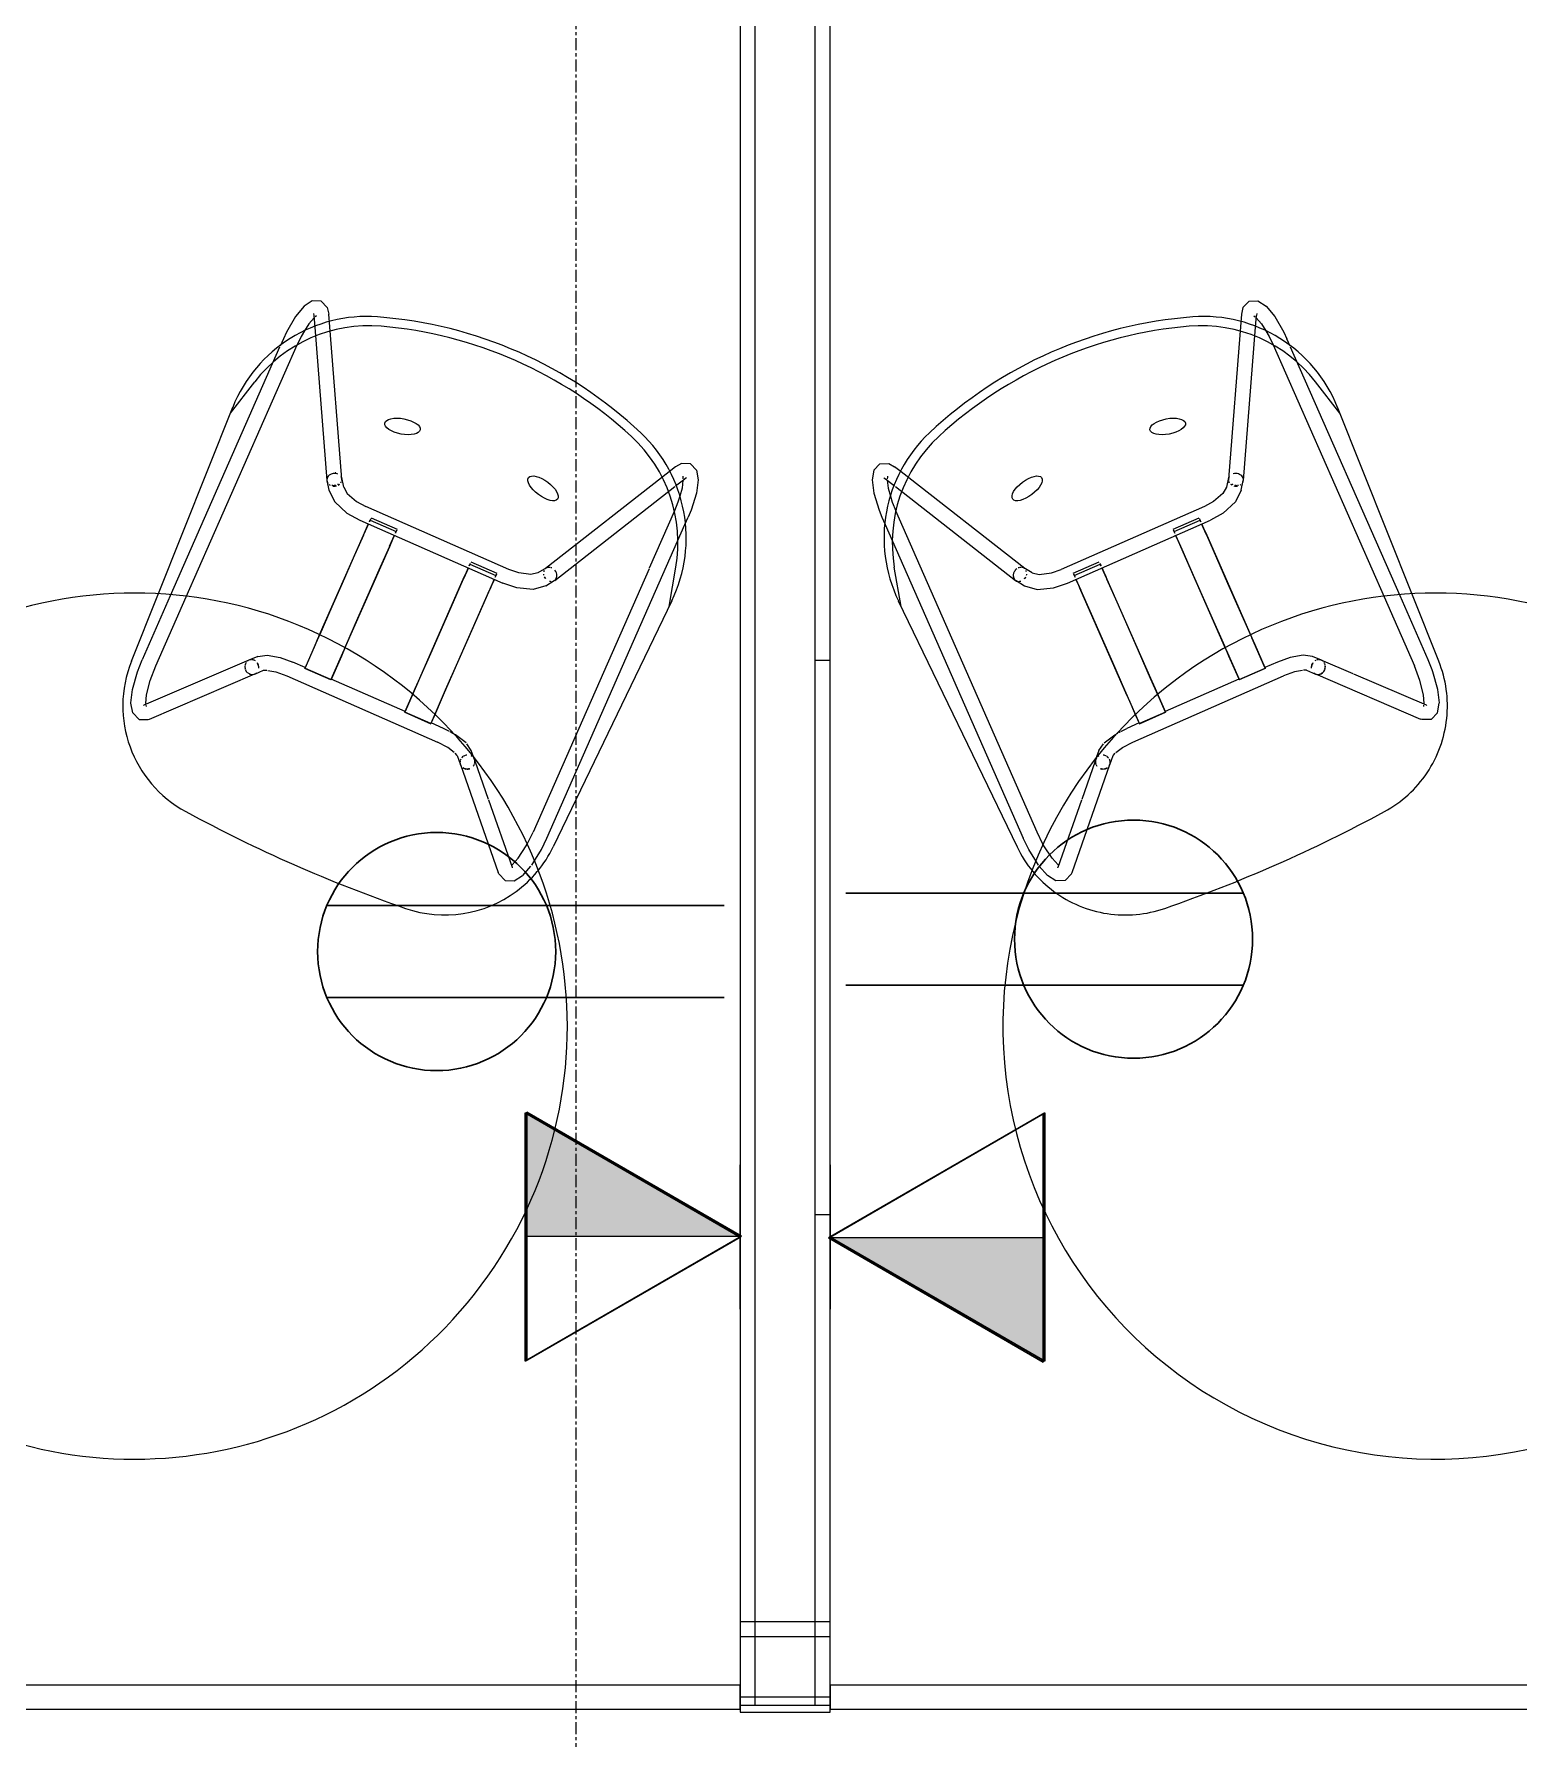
# Model space of a CAD drawing. Header units: inches. Extents: x 29752 to 31446, y 4278 to 5722.
# Drawn here: x 31194.9 to 31256.7, y 5438.7 to 5509.6 of the extents above; entities that cross this region are included whole.
import ezdxf

# ---------------------------------------------------------------- set-up
doc = ezdxf.new("R2010")
doc.units = ezdxf.units.IN
doc.header["$MEASUREMENT"] = 0
doc.linetypes.add('Grid Line 1_2_', pattern=[0.875, 0.5, -0.125, 0.125, -0.125])
for name, color, linetype, lineweight in [('A-ANNO-NOTE', 131, 'Continuous', 30), ('A-GLAZ-CURT', 52, 'Continuous', 9), ('A-WALL', 113, 'Continuous', 13), ('A-WALL-PATT', 111, 'Continuous', 13), ('I-FURN', 30, 'Continuous', 9), ('I-WALL', 2, 'Continuous', 13), ('S-GRID', 1, 'Continuous', 9)]:
    doc.layers.add(name, color=color, linetype=linetype, lineweight=lineweight)
pattern_1 = [(0, (0, 0), (30.72, 7.68), [1.267, -21.773, 1.267, -21.773, -122.88]), (0, (0, 0), (30.72, 7.68), [-46.08, 1.267, -44.813, 1.267, -21.773, -53.76]), (0, (0, 0), (30.72, 7.68), [-115.2, 1.267, -14.093, 1.267, -37.133]), (120, (11.52, 3.84), (-22.0110751, 22.7643004), [1.267, -21.773, 1.267, -21.773, -122.88]), (120, (11.52, 3.84), (-22.0110751, 22.7643004), [-46.08, 1.267, -44.813, 1.267, -21.773, -53.76]), (120, (11.52, 3.84), (-22.0110751, 22.7643004), [-115.2, 1.267, -14.093, 1.267, -37.133]), (240, (15.36, 19.2), (-8.7089249, -30.4443004), [1.267, -21.773, 1.267, -21.773, -122.88]), (240, (15.36, 19.2), (-8.7089249, -30.4443004), [-46.08, 1.267, -44.813, 1.267, -21.773, -53.76]), (240, (15.36, 19.2), (-8.7089249, -30.4443004), [-115.2, 1.267, -14.093, 1.267, -37.133])]

# ---------------------------------------------------------------- blocks, each defined once
blk = doc.blocks.new('MEZ-Round_Top-Davis_Furniture-2 - 36x36x29-R-5845483-FIRST FLOOR POWER _ SIGNAL')
at = {"layer": 'I-FURN'}
for start, end in [(90, 270), (270, 90)]:
    blk.add_arc((0, 0), 18, start, end, dxfattribs=at)
blk = doc.blocks.new('HighTower_Eyes_Guest1 - HighTower_Eyes_Guest-V13-FIRST FLOOR POWER _ SIGNAL')
at = {"layer": 'I-FURN'}
for p, q in [((-8.903, 8.845), (-9.058, 8.354)), ((-8.383, 8.726), (-8.377, 8.719)), ((-8.377, 8.719), (-6.347, 6.548)), ((-4.667, 5.665), (-7.92, 9.146)), ((7.92, 9.146), (4.668, 5.666)), ((5.124, 5.239), (8.377, 8.719)), ((8.252, 8.719), (8.279, 8.678)), ((8.383, 8.726), (8.377, 8.719)), ((-9.074, 8.305), (-9.096, 8.146)), ((-9.978, -4.107), (-9.581, 7.252)), ((-8.547, 7.576), (-8.574, 7.02)), ((8.543, 7.661), (8.574, 7.02)), ((9.18, 7.548), (9.199, 7.02)), ((9.581, 7.252), (9.684, 4.295)), ((-9.199, 7.02), (-9.199, -7.229)), ((-8.574, -4.944), (-8.574, 7.02)), ((-6.326, 6.525), (-5.177, 5.295)), ((8.574, 7.02), (8.574, 3.887)), ((9.199, 4.117), (9.199, 7.02)), ((-4.396, 5.38), (-4.673, 5.674)), ((4.673, 5.674), (4.396, 5.38)), ((-5.177, 5.295), (-5.124, 5.238)), ((-5.128, 5.245), (-4.85, 4.951)), ((-4.397, 5.381), (-4.279, 5.323)), ((3.421, 5.203), (-3.421, 5.203)), ((4.397, 5.381), (4.279, 5.323)), ((4.85, 4.951), (5.128, 5.245)), ((-4.85, 4.951), (-4.565, 4.774)), ((-3.836, 4.606), (-3.731, 4.599)), ((-3.697, 4.596), (-3.421, 4.578)), ((-3.421, 4.578), (-2.858, 4.578)), ((-1.677, 4.614), (-2.858, 4.614)), ((-2.858, 4.614), (-2.858, 4.589)), ((-2.858, 4.602), (-1.677, 4.602)), ((-2.858, 4.578), (-2.858, 4.602)), ((-2.858, 4.233), (-2.858, 4.602)), ((-2.858, 4.589), (-2.858, 4.578)), ((-2.858, 4.583), (-2.858, 4.233)), ((-1.677, 4.589), (-1.677, 4.614)), ((-1.677, 4.602), (-1.677, 4.578)), ((-1.677, 4.602), (-1.677, 3.855)), ((-1.677, 4.578), (-1.677, 4.589)), ((-1.677, 3.855), (-1.677, 4.583)), ((-1.677, 4.578), (1.677, 4.578)), ((1.677, 4.589), (1.677, 4.614)), ((1.677, 4.614), (2.858, 4.614)), ((1.677, 3.535), (1.677, 4.602)), ((1.677, 4.602), (1.677, 4.578)), ((2.858, 4.602), (1.677, 4.602)), ((1.677, 4.578), (1.677, 4.589)), ((1.677, 4.583), (1.677, 3.253)), ((2.858, 4.614), (2.858, 4.589)), ((2.858, 4.583), (2.858, 4.602)), ((2.858, 4.602), (2.858, 3.535)), ((2.858, 4.589), (2.858, 4.578)), ((2.858, 3.23), (2.858, 4.583)), ((2.858, 4.578), (2.858, 4.583)), ((2.858, 4.578), (3.421, 4.578)), ((2.858, 4.578), (2.858, 4.578)), ((9.684, 4.295), (9.978, -4.107)), ((-2.858, 3.535), (-2.858, 4.233)), ((-2.858, 4.233), (-2.858, 3.073)), ((-1.677, 3.073), (-1.677, 3.855)), ((-1.677, 3.855), (-1.677, 3.535)), ((8.574, 3.887), (8.574, -7.566)), ((9.199, -7.185), (9.199, 4.117)), ((-2.858, 3.207), (-2.858, 3.535)), ((-2.858, -1.431), (-2.858, 3.207)), ((-2.858, 3.073), (-2.858, 1.82)), ((-1.677, 3.535), (-1.677, 3.207)), ((-1.677, 3.207), (-1.677, -1.431)), ((-1.677, 1.82), (-1.677, 3.073)), ((1.677, 3.207), (1.677, 3.535)), ((1.677, -1.431), (1.677, 3.197)), ((1.677, 3.197), (1.677, 3.073)), ((1.677, 3.073), (1.677, 1.82)), ((2.858, 3.535), (2.858, 3.23)), ((2.858, 3.127), (2.858, 3.207)), ((2.858, 3.207), (2.858, 3.127)), ((2.858, 3.073), (2.858, 3.127)), ((2.858, 3.127), (2.858, -1.431)), ((2.858, 1.82), (2.858, 3.073)), ((-2.858, 1.82), (-2.858, 0.754)), ((-1.677, 0.754), (-1.677, 1.82)), ((1.677, 1.82), (1.677, 0.754)), ((2.858, 0.754), (2.858, 1.82)), ((-2.858, 0.754), (-2.858, -0.384)), ((-1.677, -0.384), (-1.677, 0.754)), ((1.677, 0.754), (1.677, -0.384)), ((2.858, -0.384), (2.858, 0.754)), ((-2.858, -0.384), (-2.858, -1.758)), ((-1.677, -1.431), (-1.677, -0.384)), ((1.677, -0.384), (1.677, -1.431)), ((2.858, -1.431), (2.858, -0.384)), ((3.251, -1.942), (-3.251, -1.942)), ((-2.858, -1.551), (-2.858, -1.431)), ((-2.858, -1.662), (-2.858, -1.551)), ((-2.858, -1.758), (-2.858, -1.662)), ((-2.858, -1.958), (-2.858, -1.758)), ((-2.858, -1.763), (-2.858, -1.942)), ((-2.858, -2.037), (-2.858, -2.099)), ((-2.858, -2.099), (-2.858, -2.037)), ((-2.858, -2.174), (-2.858, -2.103)), ((-2.858, -2.121), (-2.858, -2.174)), ((-1.677, -2.121), (-2.858, -2.121)), ((-1.677, -1.431), (-1.677, -1.758)), ((-1.677, -1.954), (-1.677, -1.45)), ((-1.677, -1.758), (-1.677, -1.958)), ((-1.677, -2.037), (-1.677, -2.087)), ((-1.677, -2.087), (-1.677, -2.037)), ((-1.677, -2.103), (-1.677, -2.161)), ((1.677, -1.758), (1.677, -1.431)), ((1.677, -1.45), (1.677, -1.962)), ((1.677, -1.958), (1.677, -1.758)), ((1.677, -2.053), (1.677, -2.103)), ((1.677, -2.103), (1.677, -2.053)), ((1.677, -2.121), (1.677, -2.179)), ((1.677, -2.179), (1.677, -2.121)), ((2.858, -2.121), (1.677, -2.121)), ((2.858, -1.431), (2.858, -1.758)), ((2.858, -1.956), (2.858, -1.45)), ((2.858, -1.758), (2.858, -1.958)), ((2.858, -2.041), (2.858, -2.103)), ((2.858, -2.103), (2.858, -2.041)), ((2.858, -2.108), (2.858, -2.179)), ((2.858, -2.179), (2.858, -2.121)), ((-4.924, -2.564), (-5.162, -2.9)), ((-4.924, -2.564), (-4.508, -2.217)), ((-4.414, -2.926), (-4.173, -2.748)), ((-3.251, -2.567), (3.251, -2.567)), ((-1.677, -2.223), (-2.858, -2.223)), ((2.858, -2.223), (1.677, -2.223)), ((4.414, -2.926), (4.173, -2.748)), ((4.924, -2.564), (4.508, -2.217)), ((5.162, -2.9), (4.924, -2.564)), ((-5.18, -2.919), (-8.175, -8.495)), ((-7.715, -8.958), (-4.629, -3.215)), ((-4.652, -3.262), (-4.414, -2.926)), ((4.414, -2.926), (4.652, -3.262)), ((4.621, -3.199), (7.715, -8.958)), ((8.197, -8.536), (5.171, -2.904)), ((-9.968, -3.844), (-9.567, -5.453)), ((9.968, -3.844), (9.567, -5.453)), ((-8.574, -7.566), (-8.574, -4.966)), ((-9.199, -7.229), (-9.199, -7.566)), ((8.561, -7.955), (8.574, -7.566)), ((9.199, -7.566), (9.199, -7.229)), ((8.525, -8.218), (8.561, -7.955)), ((-8.471, -9.029), (-8.427, -8.964)), ((-8.197, -8.536), (-8.427, -8.964)), ((-8.327, -8.987), (-8.357, -8.936)), ((-8.302, -9.029), (-8.326, -8.989)), ((-7.877, -9.259), (-7.715, -8.958)), ((7.715, -8.958), (7.877, -9.259)), ((8.427, -8.964), (8.197, -8.536)), ((8.326, -8.989), (8.357, -8.938)), ((8.471, -9.029), (8.427, -8.964))]:
    blk.add_line(p, q, dxfattribs=at)
at = {"layer": 'I-FURN', "flags": 128}
for points in [[(-8.315, 9.333), (-8.669, 9.188), (-8.898, 8.853)], [(-8.314, 9.332), (-7.962, 9.188), (-7.92, 9.146)], [(8.314, 9.332), (7.962, 9.188), (7.92, 9.146)], [(8.315, 9.333), (8.669, 9.188), (8.898, 8.853)], [(-8.32, 8.615), (-8.441, 8.267), (-8.543, 7.661), (-8.547, 7.576)], [(8.32, 8.615), (8.441, 8.267), (8.543, 7.661)], [(8.903, 8.845), (9.074, 8.305), (9.18, 7.548)], [(-9.096, 8.146), (-9.18, 7.548), (-9.199, 7.02)], [(-4.237, 5.313), (-3.909, 5.236), (-3.421, 5.203)], [(4.237, 5.313), (3.909, 5.236), (3.421, 5.203)], [(-4.52, 4.746), (-3.984, 4.616), (-3.836, 4.606)], [(4.85, 4.951), (4.52, 4.746), (3.984, 4.616), (3.421, 4.578)], [(-4.508, -2.217), (-3.859, -1.998), (-3.251, -1.942)], [(4.508, -2.217), (3.859, -1.998), (3.251, -1.942)], [(-4.173, -2.748), (-3.682, -2.601), (-3.251, -2.567)], [(4.173, -2.748), (3.682, -2.601), (3.251, -2.567)], [(-8.387, -9.629), (-8.728, -9.487), (-8.949, -9.15), (-9.106, -8.614), (-9.192, -7.871), (-9.199, -7.566)], [(-8.525, -8.218), (-8.561, -7.955), (-8.574, -7.566)], [(8.387, -9.629), (8.728, -9.487), (8.949, -9.15), (9.106, -8.614), (9.192, -7.871), (9.199, -7.566)], [(-8.381, -8.878), (-8.479, -8.562), (-8.525, -8.218)], [(8.381, -8.878), (8.479, -8.562), (8.525, -8.218)], [(-8.387, -9.629), (-8.046, -9.487), (-7.877, -9.259)], [(8.387, -9.629), (8.046, -9.487), (7.877, -9.259)]]:
    blk.add_lwpolyline(points, dxfattribs=at)
at = {"layer": 'I-FURN'}
for centre, radius, start, end in [((-4.584, 7.077), 5, 94.68367, 150.22789), ((0, -48.875), 61.139, 85.31633, 94.68367), ((4.584, 7.077), 5, 2, 85.31633), ((-4.584, 7.077), 5, 150.22789, 164.03527), ((-4.584, 7.077), 5, 164.11395, 178), ((-3.981, -4.316), 6, 178, 250.52754), ((3.981, -4.316), 6, 289.47246, 2), ((-3.746, -4.001), 6, 194, 251.10821), ((3.746, -4.001), 6, 288.89179, 346), ((0, 6.944), 17.568, 251.10821, 288.89179), ((0, 6.944), 17.943, 250.52754, 289.47246), ((0, 6.944), 17.943, 250.52754, 289.47246)]:
    blk.add_arc(centre, radius, start, end, dxfattribs=at)
for centre, major_axis, ratio, start_param, end_param in [((-4.9, 5.46), (0.227, 0.214), 0.915808, 1.155371, 1.562638), ((-4.895, 5.452), (0.228, 0.213), 0.916448, 1.386162, 1.561074), ((-4.895, 5.452), (0.228, 0.213), 0.916448, 1.147282, 1.299274), ((-4.9, 5.46), (0.227, 0.214), 0.915808, 0.596313, 1.035719), ((-4.895, 5.452), (0.228, 0.213), 0.916448, 0.85768, 1.037475), ((-4.895, 5.452), (0.228, 0.213), 0.916448, 0.590929, 0.775676), ((-4.895, 5.452), (0.228, 0.213), 0.916448, 6.011663, 6.535262), ((-4.9, 5.46), (0.227, 0.214), 0.915808, 0, 0.072714), ((-4.9, 5.46), (0.227, 0.214), 0.915808, 6.0941, 6.283185), ((4.896, 5.452), (-0.228, 0.213), 0.916448, 6.031109, 6.554707), ((4.9, 5.46), (-0.227, 0.214), 0.915808, 6.210471, 6.472271), ((4.896, 5.452), (-0.228, 0.213), 0.916448, 5.769309, 5.979921), ((4.9, 5.46), (-0.227, 0.214), 0.915808, 5.775508, 5.948672), ((4.896, 5.452), (-0.228, 0.213), 0.916448, 5.50751, 5.70291), ((4.9, 5.46), (-0.227, 0.214), 0.915808, 5.511438, 5.686873), ((4.896, 5.452), (-0.228, 0.213), 0.916448, 5.24571, 5.434476), ((4.9, 5.46), (-0.227, 0.214), 0.915808, 4.720924, 5.163274), ((4.896, 5.452), (-0.228, 0.213), 0.916448, 4.722112, 4.904368), ((-4.9, 5.46), (0.227, 0.214), 0.915808, 2.428908, 2.63401), ((-4.9, 5.46), (0.227, 0.214), 0.915808, 2.167109, 2.356945), ((-4.895, 5.452), (0.228, 0.213), 0.916448, 2.43874, 2.608271), ((-4.9, 5.46), (0.227, 0.214), 0.915808, 2.690708, 2.897234), ((-4.895, 5.452), (0.228, 0.213), 0.916448, 2.697325, 2.870071), ((-4.9, 5.46), (0.227, 0.214), 0.915808, 2.963189, 3.141593), ((-4.895, 5.452), (0.228, 0.213), 0.916448, 2.947164, 3.13187), ((-4.9, 5.46), (0.227, 0.214), 0.915808, 3.141593, 3.214307), ((-4.895, 5.452), (0.228, 0.213), 0.916448, 3.13187, 3.141593), ((-4.895, 5.452), (0.228, 0.213), 0.916448, 3.141593, 3.33919), ((-4.9, 5.46), (0.227, 0.214), 0.915808, 3.289597, 3.476106), ((-4.895, 5.452), (0.228, 0.213), 0.916448, 3.684418, 3.861128), ((-4.895, 5.452), (0.228, 0.213), 0.916448, 4.471424, 4.913765), ((-4.895, 5.452), (0.228, 0.213), 0.916448, 4.964466, 5.226265), ((-4.9, 5.46), (0.227, 0.214), 0.915808, 5.046902, 5.278321), ((-4.895, 5.452), (0.228, 0.213), 0.916448, 5.766308, 5.982538), ((-4.895, 5.452), (0.228, 0.213), 0.916448, 5.524019, 5.708881), ((4.896, 5.452), (-0.228, 0.213), 0.916448, 1.05692, 1.808476), ((4.9, 5.46), (-0.227, 0.214), 0.915808, 1.236283, 1.433525), ((4.9, 5.46), (-0.227, 0.214), 0.915808, 1.498082, 1.759882), ((4.896, 5.452), (-0.228, 0.213), 0.916448, 2.177595, 2.364128), ((4.896, 5.452), (-0.228, 0.213), 0.916448, 2.440623, 2.627717), ((4.9, 5.46), (-0.227, 0.214), 0.915808, 2.54528, 2.707622), ((4.9, 5.46), (-0.227, 0.214), 0.915808, 2.816059, 2.993589), ((4.896, 5.452), (-0.228, 0.213), 0.916448, 2.944098, 3.141593), ((4.896, 5.452), (-0.228, 0.213), 0.916448, 4.460312, 4.640541), ((4.9, 5.46), (-0.227, 0.214), 0.915808, 4.456985, 4.639675), ((4.9, 5.46), (-0.227, 0.214), 0.915808, 3.068879, 3.141593), ((4.896, 5.452), (-0.228, 0.213), 0.916448, 3.141593, 3.151315), ((4.896, 5.452), (-0.228, 0.213), 0.916448, 3.151315, 3.413115), ((4.9, 5.46), (-0.227, 0.214), 0.915808, 3.141593, 3.330678), ((4.896, 5.452), (-0.228, 0.213), 0.916448, 4.198513, 4.377029), ((4.9, 5.46), (-0.227, 0.214), 0.915808, 4.192335, 4.377876), ((4.896, 5.452), (-0.228, 0.213), 0.916448, 3.936713, 4.120187), ((4.9, 5.46), (-0.227, 0.214), 0.915808, 3.926452, 4.116076), ((4.896, 5.452), (-0.228, 0.213), 0.916448, 3.674914, 3.857016), ((4.9, 5.46), (-0.227, 0.214), 0.915808, 3.654412, 3.854277), ((-4.907, -3.081), (-0.255, 0.181), 0.826969, 5.525085, 5.754636), ((-4.904, -3.067), (-0.275, 0.148), 0.846149, 4.492747, 4.754546), ((4.896, -3.052), (0.275, 0.148), 0.846149, 1.528639, 1.717263), ((4.907, -3.081), (0.255, 0.181), 0.826969, 1.301537, 1.534958), ((4.896, -3.052), (0.275, 0.148), 0.846149, 1.287619, 1.528639), ((4.907, -3.081), (0.255, 0.181), 0.826969, 1.039737, 1.201154), ((4.896, -3.052), (0.275, 0.148), 0.846149, 0.743241, 0.922887), ((4.896, -3.052), (0.275, 0.148), 0.846149, 5.193831, 6.717117), ((-4.904, -3.067), (-0.275, 0.148), 0.846149, 0.042157, 1.612953), ((-4.907, -3.081), (-0.255, 0.181), 0.826969, 0.26926, 0.531059), ((-4.907, -3.081), (-0.255, 0.181), 0.826969, 0.531059, 0.792858), ((-4.904, -3.067), (-0.275, 0.148), 0.846149, 5.878386, 6.325342), ((-4.907, -3.081), (-0.255, 0.181), 0.826969, 6.096142, 6.290646), ((-4.904, -3.067), (-0.275, 0.148), 0.846149, 2.136552, 2.307557), ((-4.907, -3.081), (-0.255, 0.181), 0.826969, 4.719849, 4.91726), ((-4.904, -3.067), (-0.275, 0.148), 0.846149, 2.398351, 2.590906), ((-4.904, -3.067), (-0.275, 0.148), 0.846149, 2.660151, 2.896492), ((-4.904, -3.067), (-0.275, 0.148), 0.846149, 4.076075, 4.230947), ((-4.904, -3.067), (-0.275, 0.148), 0.846149, 2.92195, 3.141593), ((-4.907, -3.081), (-0.255, 0.181), 0.826969, 3.141593, 3.382773), ((-4.904, -3.067), (-0.275, 0.148), 0.846149, 3.141593, 3.18375), ((-4.907, -3.081), (-0.255, 0.181), 0.826969, 3.737682, 3.917238), ((4.896, -3.052), (0.275, 0.148), 0.846149, 2.575837, 2.796189), ((4.896, -3.052), (0.275, 0.148), 0.846149, 2.92445, 3.361235), ((4.896, -3.052), (0.275, 0.148), 0.846149, 2.052238, 2.314038), ((4.907, -3.081), (0.255, 0.181), 0.826969, 2.900413, 3.141593), ((4.907, -3.081), (0.255, 0.181), 0.826969, 1.825135, 1.996712), ((4.896, -3.052), (0.275, 0.148), 0.846149, 3.426403, 3.623034), ((4.896, -3.052), (0.275, 0.148), 0.846149, 1.717263, 1.790439), ((4.907, -3.081), (0.255, 0.181), 0.826969, 1.563336, 1.611987), ((4.896, -3.052), (0.275, 0.148), 0.846149, 4.146633, 4.670232), ((4.907, -3.081), (0.255, 0.181), 0.826969, 4.333628, 4.443129), ((4.896, -3.052), (0.275, 0.148), 0.846149, 4.670232, 5.193831), ((4.907, -3.081), (0.255, 0.181), 0.826969, 0, 0.254339), ((4.907, -3.081), (0.255, 0.181), 0.826969, 6.275725, 6.283185), ((4.907, -3.081), (0.255, 0.181), 0.826969, 5.752126, 5.944891)]:
    blk.add_ellipse(centre, major_axis=major_axis, ratio=ratio, start_param=start_param, end_param=end_param, dxfattribs=at)
for centre, major_axis in [((-3.194, -6.224), (-0.731, 0.169)), ((3.194, -6.224), (0.731, 0.169))]:
    blk.add_ellipse(centre, major_axis=major_axis, ratio=0.429347, dxfattribs=at)
blk = doc.blocks.new('System Panel - Glazed-6073279-FIRST FLOOR POWER _ SIGNAL')
at = {"layer": 'A-GLAZ-CURT', "lineweight": 13}
for p, q in [((39.9375, -0.75), (-39.9375, -0.75)), ((-39.9375, -0.75), (-39.9375, -1.75)), ((39.9375, -1.75), (39.9375, -0.75)), ((-39.9375, -1.75), (39.9375, -1.75))]:
    blk.add_line(p, q, dxfattribs=at)
blk = doc.blocks.new('System Panel - Glazed-6091435-FIRST FLOOR POWER _ SIGNAL')
at = {"layer": 'A-GLAZ-CURT', "lineweight": 13}
for p, q in [((40.0625, -0.75), (-40.0625, -0.75)), ((-40.0625, -0.75), (-40.0625, -1.75)), ((40.0625, -1.75), (40.0625, -0.75)), ((-40.0625, -1.75), (40.0625, -1.75))]:
    blk.add_line(p, q, dxfattribs=at)
blk = doc.blocks.new('MEZ-Round_Top-Davis_Furniture-2 - 36x36x29-R-5781313-FIRST FLOOR POWER _ SIGNAL')
at = {"layer": 'I-FURN'}
for start, end in [(90, 270), (270, 90)]:
    blk.add_arc((0, 0), 18, start, end, dxfattribs=at)
blk = doc.blocks.new('HighTower_Eyes_Guest1 - HighTower_Eyes_Guest-V42-FIRST FLOOR POWER _ SIGNAL')
at = {"layer": 'I-FURN'}
for p, q in [((-7.715, 8.958), (-7.877, 9.259)), ((7.877, 9.259), (7.715, 8.958)), ((-8.471, 9.029), (-8.427, 8.964)), ((-8.427, 8.964), (-8.197, 8.536)), ((-8.327, 8.987), (-8.357, 8.936)), ((-8.302, 9.029), (-8.326, 8.989)), ((-4.629, 3.215), (-7.715, 8.958)), ((7.715, 8.958), (4.621, 3.199)), ((5.171, 2.904), (8.197, 8.536)), ((8.197, 8.536), (8.427, 8.964)), ((8.326, 8.989), (8.357, 8.938)), ((8.471, 9.029), (8.427, 8.964)), ((-8.561, 7.955), (-8.574, 7.566)), ((-8.525, 8.218), (-8.561, 7.955)), ((-8.175, 8.495), (-5.18, 2.919)), ((-9.199, 7.566), (-9.199, 7.229)), ((-9.199, 7.229), (-9.199, -7.02)), ((-8.574, -7.02), (-8.574, 7.566)), ((8.574, 7.566), (8.574, -3.887)), ((9.199, 7.229), (9.199, 7.566)), ((9.199, -4.117), (9.199, 7.185)), ((-9.968, 3.844), (-9.567, 5.453)), ((9.968, 3.844), (9.567, 5.453)), ((-9.978, 4.107), (-9.581, -7.252)), ((9.684, -4.295), (9.978, 4.107)), ((-5.162, 2.9), (-4.924, 2.564)), ((-4.414, 2.926), (-4.652, 3.262)), ((-4.414, 2.926), (-4.173, 2.748)), ((4.414, 2.926), (4.173, 2.748)), ((4.652, 3.262), (4.414, 2.926)), ((4.924, 2.564), (5.162, 2.9)), ((-4.173, 2.748), (-3.682, 2.601)), ((-3.682, 2.601), (-3.251, 2.567)), ((3.251, 2.567), (-3.251, 2.567)), ((-2.858, 2.223), (-1.677, 2.223)), ((-2.858, 2.103), (-2.858, 2.174)), ((-2.858, 2.174), (-2.858, 2.121)), ((-1.677, 2.161), (-1.677, 2.103)), ((1.677, 2.223), (2.858, 2.223)), ((1.677, 2.121), (1.677, 2.179)), ((1.677, 2.179), (1.677, 2.121)), ((2.858, 2.121), (2.858, 2.179)), ((2.858, 2.179), (2.858, 2.108)), ((-3.859, 1.998), (-3.251, 1.942)), ((-3.251, 1.942), (3.251, 1.942)), ((-2.858, 2.121), (-1.677, 2.121)), ((-2.858, 2.037), (-2.858, 2.099)), ((-2.858, 2.099), (-2.858, 2.037)), ((-2.858, 1.758), (-2.858, 1.958)), ((-2.858, 1.954), (-2.858, 1.45)), ((-2.858, 1.662), (-2.858, 1.758)), ((-2.858, 1.551), (-2.858, 1.662)), ((-2.858, 1.431), (-2.858, 1.551)), ((-2.858, 1.431), (-2.858, 0.384)), ((-2.858, -3.207), (-2.858, 1.431)), ((-1.677, 2.037), (-1.677, 2.087)), ((-1.677, 2.087), (-1.677, 2.037)), ((-1.677, 1.958), (-1.677, 1.758)), ((-1.677, 1.45), (-1.677, 1.954)), ((-1.677, 1.758), (-1.677, 1.551)), ((-1.677, 1.551), (-1.677, 1.431)), ((-1.677, 1.431), (-1.677, -3.207)), ((-1.677, 0.384), (-1.677, 1.431)), ((1.677, 2.121), (2.858, 2.121)), ((1.677, 2.053), (1.677, 2.103)), ((1.677, 2.103), (1.677, 2.053)), ((1.677, 1.962), (1.677, 1.45)), ((1.677, 1.758), (1.677, 1.958)), ((1.677, 1.662), (1.677, 1.758)), ((1.677, 1.431), (1.677, 1.662)), ((1.677, 1.431), (1.677, 0.384)), ((1.677, -3.197), (1.677, 1.431)), ((2.858, 2.041), (2.858, 2.103)), ((2.858, 2.103), (2.858, 2.041)), ((2.858, 1.958), (2.858, 1.758)), ((2.858, 1.45), (2.858, 1.956)), ((2.858, 1.758), (2.858, 1.431)), ((2.858, 1.431), (2.858, -3.127)), ((2.858, 0.384), (2.858, 1.431)), ((3.859, 1.998), (3.251, 1.942)), ((-2.858, 0.384), (-2.858, -0.754)), ((-1.677, -0.754), (-1.677, 0.384)), ((1.677, 0.384), (1.677, -0.754)), ((2.858, -0.754), (2.858, 0.384)), ((-2.858, -0.754), (-2.858, -1.82)), ((-1.677, -1.82), (-1.677, -0.754)), ((1.677, -0.754), (1.677, -1.82)), ((2.858, -1.82), (2.858, -0.754)), ((-2.858, -1.82), (-2.858, -3.073)), ((-1.677, -3.073), (-1.677, -1.82)), ((1.677, -1.82), (1.677, -3.073)), ((2.858, -3.073), (2.858, -1.82)), ((-2.858, -3.073), (-2.858, -4.233)), ((-2.858, -3.373), (-2.858, -3.207)), ((-2.858, -3.535), (-2.858, -3.373)), ((-2.858, -4.233), (-2.858, -3.535)), ((-1.677, -3.855), (-1.677, -3.073)), ((-1.677, -3.207), (-1.677, -3.535)), ((-1.677, -3.535), (-1.677, -3.855)), ((1.677, -3.073), (1.677, -3.197)), ((1.677, -3.535), (1.677, -3.207)), ((1.677, -3.253), (1.677, -4.557)), ((1.677, -4.557), (1.677, -3.535)), ((2.858, -3.127), (2.858, -3.073)), ((2.858, -3.127), (2.858, -3.207)), ((2.858, -3.207), (2.858, -3.127)), ((2.858, -3.23), (2.858, -3.535)), ((2.858, -4.582), (2.858, -3.23)), ((2.858, -3.535), (2.858, -4.582)), ((-2.858, -4.233), (-2.858, -4.583)), ((-2.858, -4.602), (-2.858, -4.233)), ((-1.677, -3.855), (-1.677, -4.602)), ((-1.677, -4.583), (-1.677, -3.855)), ((8.574, -3.887), (8.574, -7.02)), ((9.199, -7.02), (9.199, -4.117)), ((-4.85, -4.951), (-5.128, -5.245)), ((-4.85, -4.951), (-4.565, -4.774)), ((-4.52, -4.746), (-3.984, -4.616)), ((-3.984, -4.616), (-3.836, -4.606)), ((-3.789, -4.603), (-3.731, -4.599)), ((-3.697, -4.596), (-3.421, -4.578)), ((-2.858, -4.578), (-3.421, -4.578)), ((-2.858, -4.578), (-2.858, -4.589)), ((-2.858, -4.602), (-2.858, -4.578)), ((-2.858, -4.578), (-2.858, -4.578)), ((-2.858, -4.589), (-2.858, -4.614)), ((-1.677, -4.602), (-2.858, -4.602)), ((-2.858, -4.614), (-1.677, -4.614)), ((1.677, -4.578), (-1.677, -4.578)), ((-1.677, -4.589), (-1.677, -4.578)), ((-1.677, -4.578), (-1.677, -4.602)), ((-1.677, -4.614), (-1.677, -4.589)), ((1.677, -4.589), (1.677, -4.578)), ((1.677, -4.578), (1.677, -4.578)), ((1.677, -4.578), (1.677, -4.583)), ((1.677, -4.583), (1.677, -4.602)), ((1.677, -4.614), (1.677, -4.589)), ((1.677, -4.602), (2.858, -4.602)), ((2.858, -4.614), (1.677, -4.614)), ((3.421, -4.578), (2.858, -4.578)), ((2.858, -4.578), (2.858, -4.589)), ((2.858, -4.583), (2.858, -4.578)), ((2.858, -4.578), (2.858, -4.578)), ((2.858, -4.602), (2.858, -4.583)), ((2.858, -4.589), (2.858, -4.614)), ((5.128, -5.245), (4.85, -4.951)), ((9.581, -7.252), (9.684, -4.295)), ((-7.92, -9.146), (-4.667, -5.665)), ((-5.177, -5.295), (-6.326, -6.525)), ((-5.124, -5.238), (-5.177, -5.295)), ((-4.673, -5.674), (-4.396, -5.38)), ((-4.397, -5.381), (-4.279, -5.323)), ((-3.421, -5.203), (3.421, -5.203)), ((4.397, -5.381), (4.279, -5.323)), ((4.396, -5.38), (4.673, -5.674)), ((4.668, -5.666), (7.92, -9.146)), ((6.11, -6.294), (5.124, -5.239)), ((8.377, -8.719), (6.131, -6.316)), ((-9.18, -7.548), (-9.199, -7.02)), ((-8.547, -7.576), (-8.574, -7.02)), ((-6.347, -6.548), (-8.377, -8.719)), ((9.183, -7.46), (9.199, -7.02)), ((-9.096, -8.146), (-9.18, -7.548)), ((-9.074, -8.305), (-9.096, -8.146)), ((-8.383, -8.726), (-8.377, -8.719)), ((8.252, -8.719), (8.279, -8.678)), ((8.383, -8.726), (8.377, -8.719))]:
    blk.add_line(p, q, dxfattribs=at)
at = {"layer": 'I-FURN', "flags": 128}
for points in [[(-8.387, 9.629), (-8.728, 9.487), (-8.949, 9.15), (-9.106, 8.614), (-9.192, 7.871), (-9.199, 7.566)], [(-8.387, 9.629), (-8.046, 9.487), (-7.877, 9.259)], [(8.387, 9.629), (8.046, 9.487), (7.877, 9.259)], [(8.387, 9.629), (8.728, 9.487), (8.949, 9.15), (9.106, 8.614), (9.192, 7.871), (9.199, 7.566)], [(-8.381, 8.878), (-8.479, 8.562), (-8.525, 8.218)], [(8.381, 8.878), (8.479, 8.562), (8.525, 8.218)], [(8.525, 8.218), (8.561, 7.955), (8.574, 7.566)], [(-4.924, 2.564), (-4.508, 2.217), (-3.859, 1.998)], [(4.173, 2.748), (3.682, 2.601), (3.251, 2.567)], [(4.924, 2.564), (4.508, 2.217), (3.859, 1.998)], [(4.85, -4.951), (4.52, -4.746), (3.984, -4.616), (3.421, -4.578)], [(-4.237, -5.313), (-3.909, -5.236), (-3.421, -5.203)], [(4.237, -5.313), (3.909, -5.236), (3.421, -5.203)], [(8.32, -8.615), (8.441, -8.267), (8.543, -7.661), (8.574, -7.02)], [(-8.32, -8.615), (-8.441, -8.267), (-8.543, -7.661), (-8.547, -7.576)], [(8.903, -8.845), (9.074, -8.305), (9.18, -7.548), (9.183, -7.464)], [(-8.315, -9.333), (-8.669, -9.188), (-8.903, -8.845), (-9.058, -8.354)], [(-8.315, -9.333), (-7.962, -9.188), (-7.92, -9.146)], [(8.314, -9.332), (7.962, -9.188), (7.92, -9.146)], [(8.315, -9.333), (8.669, -9.188), (8.898, -8.853)]]:
    blk.add_lwpolyline(points, dxfattribs=at)
at = {"layer": 'I-FURN'}
for centre, radius, start, end in [((0, -6.944), 17.943, 70.52754, 109.47246), ((0, -6.944), 17.943, 70.52754, 109.47246), ((-3.981, 4.316), 6, 109.47246, 182), ((0, -6.944), 17.568, 71.10821, 108.89179), ((3.981, 4.316), 6, 358, 70.52754), ((-3.746, 4.001), 6, 108.89179, 166), ((3.746, 4.001), 6, 14, 71.10821), ((-4.584, -7.077), 5, 182, 195.88605), ((4.584, -7.077), 5, 344.11395, 358), ((-4.584, -7.077), 5, 195.96473, 209.77211), ((4.584, -7.077), 5, 330.22789, 344.11395), ((-4.584, -7.077), 5, 209.77211, 223.65816), ((4.584, -7.077), 5, 316.34184, 330.22789), ((-4.584, -7.077), 5, 223.65816, 237.54422), ((4.584, -7.077), 5, 302.45578, 316.34184), ((-4.584, -7.077), 5, 237.54422, 251.43027), ((4.584, -7.077), 5, 288.56973, 302.45578), ((-4.584, -7.077), 5, 251.43027, 265.31633), ((4.584, -7.077), 5, 274.68367, 288.56973), ((0, 48.875), 61.139, 265.31633, 274.68367)]:
    blk.add_arc(centre, radius, start, end, dxfattribs=at)
for centre, major_axis in [((-3.194, 6.224), (0.731, 0.169)), ((3.194, 6.224), (-0.731, 0.169))]:
    blk.add_ellipse(centre, major_axis=major_axis, ratio=0.429347, dxfattribs=at)
for centre, major_axis, ratio, start_param, end_param in [((-4.904, 3.067), (0.275, 0.148), 0.846149, 1.790439, 3.361235), ((-4.907, 3.081), (0.255, 0.181), 0.826969, 2.348734, 2.610534), ((-4.907, 3.081), (0.255, 0.181), 0.826969, 2.610534, 2.872333), ((-4.907, 3.081), (0.255, 0.181), 0.826969, 3.134132, 3.328636), ((-4.904, 3.067), (0.275, 0.148), 0.846149, 3.361235, 3.546392), ((-4.904, 3.067), (0.275, 0.148), 0.846149, 1.26684, 1.790439), ((-4.904, 3.067), (0.275, 0.148), 0.846149, 0.847322, 1.005041), ((-4.907, 3.081), (0.255, 0.181), 0.826969, 4.507518, 4.704929), ((-4.904, 3.067), (0.275, 0.148), 0.846149, 4.670232, 4.932031), ((-4.904, 3.067), (0.275, 0.148), 0.846149, 0.56645, 0.743241), ((-4.904, 3.067), (0.275, 0.148), 0.846149, 0.245101, 0.481442), ((-4.904, 3.067), (0.275, 0.148), 0.846149, 5.193831, 5.348703), ((-4.904, 3.067), (0.275, 0.148), 0.846149, 0, 0.219642), ((-4.907, 3.081), (0.255, 0.181), 0.826969, 6.275725, 6.283185), ((-4.907, 3.081), (0.255, 0.181), 0.826969, 6.042005, 6.275725), ((-4.904, 3.067), (0.275, 0.148), 0.846149, 6.241028, 6.283185), ((-4.907, 3.081), (0.255, 0.181), 0.826969, 5.50754, 5.687096), ((4.896, 3.052), (-0.275, 0.148), 0.846149, 0.345403, 0.565756), ((4.896, 3.052), (-0.275, 0.148), 0.846149, 6.063543, 6.500328), ((4.896, 3.052), (-0.275, 0.148), 0.846149, 0.827555, 1.089355), ((4.907, 3.081), (-0.255, 0.181), 0.826969, 0.00746, 0.24118), ((4.907, 3.081), (-0.255, 0.181), 0.826969, 0, 0.00746), ((4.907, 3.081), (-0.255, 0.181), 0.826969, 1.144881, 1.316457), ((4.896, 3.052), (-0.275, 0.148), 0.846149, 5.801744, 5.998375), ((4.896, 3.052), (-0.275, 0.148), 0.846149, 1.354803, 1.853974), ((4.907, 3.081), (-0.255, 0.181), 0.826969, 1.606635, 1.840056), ((4.896, 3.052), (-0.275, 0.148), 0.846149, 3.707348, 5.172895), ((4.896, 3.052), (-0.275, 0.148), 0.846149, 2.707661, 3.18375), ((4.907, 3.081), (-0.255, 0.181), 0.826969, 2.887254, 3.141593), ((4.907, 3.081), (-0.255, 0.181), 0.826969, 3.141593, 3.149053), ((4.896, 3.052), (-0.275, 0.148), 0.846149, 3.18375, 3.445549), ((4.896, 3.052), (-0.275, 0.148), 0.846149, 3.445549, 3.707348), ((4.907, 3.081), (-0.255, 0.181), 0.826969, 3.479886, 3.672652), ((-4.907, 3.081), (0.255, 0.181), 0.826969, 3.670142, 3.899693), ((4.907, 3.081), (-0.255, 0.181), 0.826969, 1.940439, 2.101855), ((4.896, 3.052), (-0.275, 0.148), 0.846149, 2.218705, 2.398351), ((-4.9, -5.46), (-0.227, 0.214), 0.915808, 0.507583, 0.712684), ((-4.9, -5.46), (-0.227, 0.214), 0.915808, 0.784647, 0.974484), ((-4.895, -5.452), (-0.228, 0.213), 0.916448, 0.533321, 0.702853), ((-4.9, -5.46), (-0.227, 0.214), 0.915808, 0.244358, 0.450885), ((-4.895, -5.452), (-0.228, 0.213), 0.916448, 0.271522, 0.444268), ((-4.9, -5.46), (-0.227, 0.214), 0.915808, 0, 0.178404), ((-4.895, -5.452), (-0.228, 0.213), 0.916448, 0.009723, 0.194429), ((-4.9, -5.46), (-0.227, 0.214), 0.915808, 6.210471, 6.283185), ((-4.895, -5.452), (-0.228, 0.213), 0.916448, 0, 0.009723), ((-4.895, -5.452), (-0.228, 0.213), 0.916448, 6.085588, 6.283185), ((-4.9, -5.46), (-0.227, 0.214), 0.915808, 5.948672, 6.135181), ((-4.895, -5.452), (-0.228, 0.213), 0.916448, 1.580519, 1.75543), ((-4.895, -5.452), (-0.228, 0.213), 0.916448, 5.56365, 5.74036), ((-4.895, -5.452), (-0.228, 0.213), 0.916448, 4.722112, 4.953354), ((-4.895, -5.452), (-0.228, 0.213), 0.916448, 2.889516, 3.413115), ((-4.895, -5.452), (-0.228, 0.213), 0.916448, 4.511012, 4.722112), ((-4.9, -5.46), (-0.227, 0.214), 0.915808, 3.068879, 3.330678), ((-4.895, -5.452), (-0.228, 0.213), 0.916448, 4.198513, 4.460312), ((-4.9, -5.46), (-0.227, 0.214), 0.915808, 4.146457, 4.377876), ((-4.895, -5.452), (-0.228, 0.213), 0.916448, 3.44224, 3.65847), ((-4.895, -5.452), (-0.228, 0.213), 0.916448, 3.715896, 3.900759), ((4.896, -5.452), (0.228, 0.213), 0.916448, 1.561074, 2.084672), ((4.896, -5.452), (0.228, 0.213), 0.916448, 2.870071, 3.393669), ((4.9, -5.46), (0.227, 0.214), 0.915808, 1.708067, 1.90531), ((4.9, -5.46), (0.227, 0.214), 0.915808, 2.952507, 3.214307), ((4.9, -5.46), (0.227, 0.214), 0.915808, 1.381711, 1.64351), ((4.896, -5.452), (0.228, 0.213), 0.916448, 1.333117, 1.561074), ((4.896, -5.452), (0.228, 0.213), 0.916448, 0.777465, 0.963998), ((4.896, -5.452), (0.228, 0.213), 0.916448, 0.513876, 0.700969), ((4.9, -5.46), (0.227, 0.214), 0.915808, 0.433971, 0.596313), ((4.896, -5.452), (0.228, 0.213), 0.916448, 4.52041, 4.702666), ((4.9, -5.46), (0.227, 0.214), 0.915808, 0.148004, 0.325533), ((4.896, -5.452), (0.228, 0.213), 0.916448, 0, 0.197494), ((4.896, -5.452), (0.228, 0.213), 0.916448, 4.784237, 4.964466), ((4.9, -5.46), (0.227, 0.214), 0.915808, 0, 0.072714), ((4.9, -5.46), (0.227, 0.214), 0.915808, 4.785103, 4.967793), ((4.896, -5.452), (0.228, 0.213), 0.916448, 6.273463, 6.283185), ((4.896, -5.452), (0.228, 0.213), 0.916448, 6.011663, 6.273463), ((4.9, -5.46), (0.227, 0.214), 0.915808, 6.0941, 6.283185), ((4.896, -5.452), (0.228, 0.213), 0.916448, 5.047749, 5.226265), ((4.9, -5.46), (0.227, 0.214), 0.915808, 5.046902, 5.232443), ((4.896, -5.452), (0.228, 0.213), 0.916448, 5.304591, 5.488065), ((4.9, -5.46), (0.227, 0.214), 0.915808, 5.308702, 5.498326), ((4.896, -5.452), (0.228, 0.213), 0.916448, 5.567762, 5.749864), ((4.9, -5.46), (0.227, 0.214), 0.915808, 5.570501, 5.770366), ((-4.9, -5.46), (-0.227, 0.214), 0.915808, 1.578955, 1.759882), ((-4.9, -5.46), (-0.227, 0.214), 0.915808, 1.842905, 1.986222), ((-4.895, -5.452), (-0.228, 0.213), 0.916448, 1.842318, 1.99431), ((-4.9, -5.46), (-0.227, 0.214), 0.915808, 2.105874, 2.283481), ((-4.895, -5.452), (-0.228, 0.213), 0.916448, 2.104118, 2.283912), ((-4.9, -5.46), (-0.227, 0.214), 0.915808, 2.369337, 2.54528), ((-4.895, -5.452), (-0.228, 0.213), 0.916448, 2.365917, 2.550664), ((4.896, -5.452), (0.228, 0.213), 0.916448, 3.444857, 3.655469), ((4.9, -5.46), (0.227, 0.214), 0.915808, 3.476106, 3.64927), ((4.896, -5.452), (0.228, 0.213), 0.916448, 3.721868, 3.917268), ((4.9, -5.46), (0.227, 0.214), 0.915808, 3.737905, 4.703854), ((4.896, -5.452), (0.228, 0.213), 0.916448, 3.990302, 4.179068)]:
    blk.add_ellipse(centre, major_axis=major_axis, ratio=ratio, start_param=start_param, end_param=end_param, dxfattribs=at)

msp = doc.modelspace()

# ---------------------------------------------------------------- hatches: boundary and pattern name
at = {"layer": 'A-ANNO-NOTE', "lineweight": 9}
for points in [[(31224.367, 5459.6), (31215.435, 5464.757), (31215.435, 5459.6)], [(31236.909, 5454.365), (31236.909, 5459.522), (31227.977, 5459.522)]]:
    msp.add_hatch(color=256, dxfattribs=at).paths.add_polyline_path(points, flags=0)
at = {"layer": 'A-WALL-PATT', "lineweight": 9}
h = msp.add_hatch(dxfattribs=at)
h.set_pattern_fill('FP_1', color=256, style=0, pattern_type=2)
h.set_pattern_definition(pattern_1)
h.paths.add_polyline_path([(31227.425, 5440.102), (31228.05, 5440.102), (31228.05, 5575.186), (31227.758, 5575.186), (31227.758, 5611.186), (31228.05, 5611.186), (31228.036, 5623.186), (31227.425, 5623.186), (31227.425, 5450.519)], flags=0)
h = msp.add_hatch(dxfattribs=at)
h.set_pattern_fill('FP_1', color=256, style=0, pattern_type=2)
h.set_pattern_definition(pattern_1)
h.paths.add_polyline_path([(31349.067, 5439.811), (31352.175, 5439.811), (31352.175, 5440.436), (31348.175, 5440.436), (31348.175, 5439.811)], flags=0)
h.paths.add_polyline_path([(31100.8, 5439.811), (31104.425, 5439.811), (31104.425, 5440.436), (31097.05, 5440.436), (31097.05, 5439.811), (31100.175, 5439.811)], flags=0)
h.paths.add_polyline_path([(31224.3, 5439.811), (31228.05, 5439.811), (31228.05, 5440.102), (31224.3, 5440.102), (31224.3, 5439.936)], flags=0)
h.paths.add_polyline_path([(30970.518, 5439.811), (30977.175, 5439.811), (30977.175, 5440.436), (30970.518, 5440.436), (30970.518, 5439.936)], flags=0)
h.paths.add_polyline_path([(30943.346, 5439.811), (30943.346, 5440.436), (30943.221, 5440.436), (30943.221, 5439.811)], flags=0)

# ---------------------------------------------------------------- linework, layer by layer
at = {"layer": 'A-ANNO-NOTE'}
for p, q in [((31228.703, 5473.86), (31245.229, 5473.86)), ((31223.646, 5473.344), (31207.12, 5473.344)), ((31223.646, 5469.512), (31207.12, 5469.512)), ((31228.703, 5470.027), (31245.229, 5470.027)), ((31224.3, 5459.561), (31215.367, 5464.718)), ((31215.367, 5454.404), (31215.367, 5464.718)), ((31224.367, 5459.6), (31215.435, 5464.757)), ((31215.435, 5454.443), (31215.435, 5464.757)), ((31227.977, 5459.522), (31236.909, 5464.679)), ((31228.045, 5459.561), (31236.977, 5464.718)), ((31236.909, 5464.679), (31236.909, 5454.365)), ((31236.977, 5464.718), (31236.977, 5454.404)), ((31224.3, 5462.561), (31224.3, 5456.561)), ((31228.045, 5456.561), (31228.045, 5462.561)), ((31224.3, 5459.561), (31215.367, 5454.404)), ((31224.367, 5459.6), (31215.435, 5454.443)), ((31228.045, 5459.561), (31236.977, 5454.404)), ((31227.977, 5459.522), (31236.909, 5454.365))]:
    msp.add_line(p, q, dxfattribs=at)
at = {"layer": 'A-ANNO-NOTE', "lineweight": 9}
for p, q in [((31224.367, 5459.6), (31215.435, 5464.757)), ((31215.435, 5464.757), (31215.435, 5459.6)), ((31215.435, 5459.6), (31224.367, 5459.6)), ((31227.977, 5459.522), (31236.909, 5454.365)), ((31236.909, 5459.522), (31227.977, 5459.522)), ((31236.909, 5454.365), (31236.909, 5459.522))]:
    msp.add_line(p, q, dxfattribs=at)
at = {"layer": 'A-ANNO-NOTE'}
for centre in [(31240.665, 5471.943), (31211.684, 5471.428)]:
    msp.add_circle(centre, 4.95, dxfattribs=at)
at = {"layer": 'A-WALL'}
for p, q in [((31224.925, 5440.102), (31224.925, 5623.186)), ((31227.425, 5440.102), (31227.425, 5623.186)), ((31228.05, 5442.936), (31224.3, 5442.936)), ((31228.05, 5440.436), (31224.3, 5440.436))]:
    msp.add_line(p, q, dxfattribs=at)
at = {"layer": 'I-WALL'}
for p, q in [((31224.3, 5575.186), (31224.3, 5439.811)), ((31228.05, 5439.811), (31228.05, 5575.186)), ((31228.05, 5443.561), (31224.3, 5443.561)), ((31224.3, 5440.102), (31228.05, 5440.102)), ((31224.3, 5439.811), (31228.05, 5439.811))]:
    msp.add_line(p, q, dxfattribs=at)
at = {"layer": 'S-GRID', "linetype": 'Grid Line 1_2_'}
msp.add_line((31217.487, 4277.766), (31217.487, 5698.128), dxfattribs=at)

# ---------------------------------------------------------------- block references
at = {"layer": 'A-GLAZ-CURT'}
for name, p in [('System Panel - Glazed-6073279-FIRST FLOOR POWER _ SIGNAL', (31184.362, 5441.686)), ('System Panel - Glazed-6091435-FIRST FLOOR POWER _ SIGNAL', (31268.112, 5441.686))]:
    msp.add_blockref(name, p, dxfattribs=at)
at = {"layer": 'I-FURN'}
for name, p, rotation in [('HighTower_Eyes_Guest1 - HighTower_Eyes_Guest-V13-FIRST FLOOR POWER _ SIGNAL', (31210.679, 5486.272), 156.2423841385355), ('HighTower_Eyes_Guest1 - HighTower_Eyes_Guest-V42-FIRST FLOOR POWER _ SIGNAL', (31241.67, 5486.272), 23.75761586146447), ('MEZ-Round_Top-Davis_Furniture-2 - 36x36x29-R-5845483-FIRST FLOOR POWER _ SIGNAL', (31199.117, 5468.329), 323.2423841385354), ('MEZ-Round_Top-Davis_Furniture-2 - 36x36x29-R-5781313-FIRST FLOOR POWER _ SIGNAL', (31253.232, 5468.329), 216.7576158614646)]:
    msp.add_blockref(name, p, dxfattribs=dict(at, rotation=rotation))

doc.saveas('drawing.dxf')
